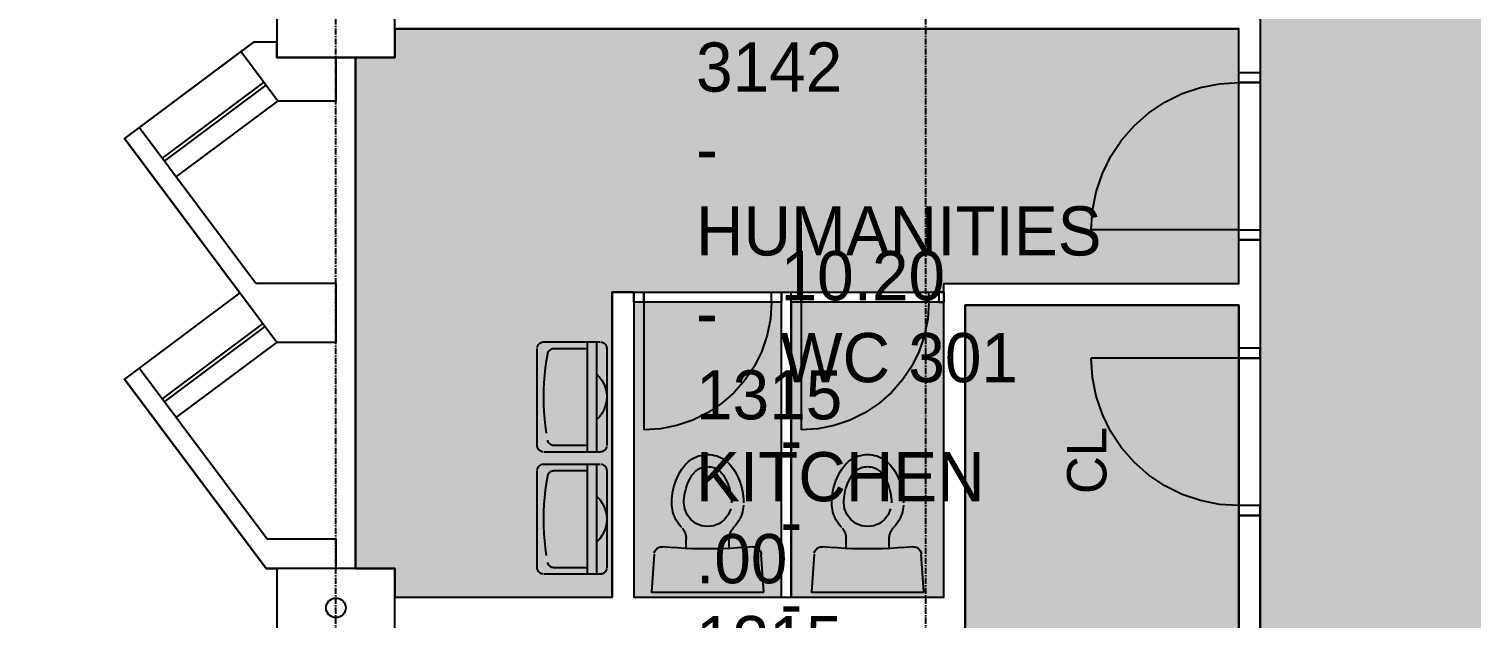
# Model space of a CAD drawing. Header units: millimetres. Extents: x -67062 to 59842, y -55557 to 30708.
# Drawn here: x 14726 to 22060, y 8606 to 11603 of the extents above; entities that cross this region are included whole.
import ezdxf

# ---------------------------------------------------------------- set-up
doc = ezdxf.new("R2010")
doc.units = ezdxf.units.MM
doc.header["$MEASUREMENT"] = 0
doc.linetypes.add('PCENTRE', pattern=[50.8, 31.75, -6.35, 6.35, -6.35])
doc.linetypes.add('PCENTRE2', pattern=[28.575, 19.05, -3.175, 3.175, -3.175])
for name, color, linetype in [('Boundaries_and_building_grids', 140, 'PCENTRE2'), ('BRICK_WALLS_P4', 1, 'CONTINUOUS'), ('COLUMNS_P5', 5, 'CONTINUOUS'), ('DR', 8, 'CONTINUOUS'), ('GROS$', 1, 'CONTINUOUS'), ('HL-TMP', 7, 'CONTINUOUS'), ('RM$', 5, 'CONTINUOUS'), ('RM$TXT', 5, 'CONTINUOUS'), ('SANITARY_P1', 1, 'CONTINUOUS'), ('TEXT', 7, 'CONTINUOUS'), ('WA', 6, 'CONTINUOUS'), ('WA_EXT', 7, 'CONTINUOUS'), ('WN', 4, 'CONTINUOUS')]:
    doc.layers.add(name, color=color, linetype=linetype)

msp = doc.modelspace()

# ---------------------------------------------------------------- hatches: boundary and pattern name
at = {"layer": 'HL-TMP', "linetype": 'Continuous', "true_color": 0x666666}
h = msp.add_hatch(color=251, dxfattribs=at)
h.paths.add_polyline_path([(-16822.3, -34091.9), (-19602.3, -34091.9), (-19602.3, -34881.9), (-19602.3, -40091.9), (-17412.3, -40091.9), (-16822.3, -40091.9), (-16822.3, -38881.9)], flags=0)
h.paths.add_polyline_path([(14587.7, 6340.9), (14422, 6740.9), (13620.6, 7542.4), (13220.6, 7708.1), (8854.9, 7708.1), (8454.9, 7542.4), (7653.4, 6740.9), (7487.7, 6340.9), (7487.7, 4358.1), (14587.7, 4358.1)], flags=0)
h.paths.add_polyline_path([(-43912.3, 6340.9), (-44078, 6740.9), (-44879.4, 7542.4), (-45279.4, 7708.1), (-49645.1, 7708.1), (-50045.1, 7542.4), (-50846.6, 6740.9), (-51012.3, 6340.9), (-51012.3, 4358.1), (-43912.3, 4358.1)], flags=0)
h.paths.add_polyline_path([(-43912.3, -27541.9), (-51012.3, -27541.9), (-51012.3, -29524.8), (-50846.6, -29924.8), (-50045.1, -30726.3), (-49645.1, -30891.9), (-45279.4, -30891.9), (-44879.4, -30726.3), (-44078, -29924.8), (-43912.3, -29524.8)], flags=0)
h.paths.add_polyline_path([(14587.7, -27541.9), (7487.7, -27541.9), (7487.7, -29524.8), (7653.4, -29924.8), (8454.9, -30726.3), (8854.9, -30891.9), (13220.6, -30891.9), (13620.6, -30726.3), (14422, -29924.8), (14587.7, -29524.8)], flags=0)
h.paths.add_polyline_path([(-10822.3, -34091.9), (-13982.3, -34091.9), (-13982.3, -39981.9), (-12402.3, -39981.9), (-10822.3, -39981.9)], flags=0)
h.paths.add_polyline_path([(23487.7, 4343.1), (23487.7, 7343.1), (23487.7, 10343.1), (23487.7, 13343.1), (23487.7, 16343.1), (23487.7, 19343.1), (23487.7, 22343.1), (23487.7, 25343.1), (23487.7, 28103.1), (20987.7, 28103.1), (20987.7, 26143.1), (20987.7, 23143.1), (20987.7, 20143.1), (20987.7, 17143.1), (20987.7, 14143.1), (20987.7, 12736), (20987.7, 11330.6), (20987.7, 9928.1), (20987.7, 6810.6), (20987.7, 5308.1), (20987.7, 3958.1), (20182.7, 3958.1), (16312.7, 3958.1), (16312.7, 2933.1), (16312.7, 308.1), (20927.7, 308.1), (20927.7, -91.9), (21390.7, -91.9), (22990.7, -91.9), (23487.7, -91.9), (23487.7, 1343.1)], flags=0)
h.paths.add_polyline_path([(21037.7, -201.9), (21037.7, -24396.9), (16587.7, -24396.9), (16587.7, -24541.9), (14812.7, -24541.9), (14812.7, -27141.9), (16587.7, -27141.9), (16587.7, -27286.9), (20777.7, -27286.9), (20777.7, -37877.3), (23787.7, -37877.3), (23787.7, -3396.9), (23487.7, -3396.9), (23487.7, -201.9)], flags=0)
h.paths.add_polyline_path([(-1767.3, -24541.9), (-1767.3, -27141.9), (7262.7, -27141.9), (7262.7, -24541.9)], flags=0)
h.paths.add_polyline_path([(-1512.3, -27251.9), (57.7, -27251.9), (57.7, -32366.9), (-1512.3, -32366.9)], flags=0)
h.paths.add_polyline_path([(-10602.3, -33981.9), (-10602.3, -40201.9), (-9322.3, -40201.9), (-9322.3, -33981.9)], flags=0)
h.paths.add_polyline_path([(-34912.3, -32366.9), (-34912.3, -33981.9), (57.7, -33981.9), (57.7, -32366.9)], flags=0)
h.paths.add_polyline_path([(57.7, -38326.9), (57.7, -34091.9), (-1512.3, -34091.9), (-1512.3, -40201.9), (-1657.3, -40201.9), (-1657.3, -41751.9), (-1657.3, -42286.9), (-1049.8, -42286.9), (57.7, -42286.9), (57.7, -42126.9), (57.7, -39126.9)], flags=0)
h.paths.add_polyline_path([(-1767.3, -40201.9), (-2902.7, -40201.9), (-8302.3, -40201.9), (-9212.3, -40201.9), (-9212.3, -41751.9), (-9212.3, -41801.9), (-7197.3, -41801.9), (-4197.3, -41801.9), (-1767.3, -41801.9), (-1767.3, -41751.9)], flags=0)
h.paths.add_polyline_path([(-37712, -40201.9), (-37712, -41801.9), (-9322.3, -41801.9), (-9322.3, -40201.9), (-14202.3, -40201.9), (-14202.3, -39601.9), (-16602.3, -39601.9), (-16602.3, -40201.9), (-19822.3, -40201.9), (-19822.3, -39601.9), (-22222.3, -39601.9), (-22222.3, -40201.9)], flags=0)
h.paths.add_polyline_path([(-36512.3, -27251.9), (-36512.3, -40201.9), (-34912.3, -40201.9), (-34912.3, -27251.9)], flags=0)
h.paths.add_polyline_path([(-31602.3, -33981.9), (-30322.3, -33981.9), (-30322.3, -40201.9), (-31602.3, -40201.9)], flags=0)
h.paths.add_polyline_path([(-43687.3, -24541.9), (-43687.3, -27141.9), (-34712.3, -27141.9), (-34712.3, -24541.9)], flags=0)
h.paths.add_polyline_path([(-59962.3, 14603.1), (-59962.3, -37877.3), (-57462.3, -37877.3), (-57462.3, -27141.9), (-51237.3, -27141.9), (-51237.3, -24541.9), (-57462.3, -24541.9), (-57462.3, -141.9), (-57352.3, -141.9), (-57352.3, 308.1), (-52737.3, 308.1), (-52737.3, 3958.1), (-57462.3, 3958.1), (-57462.3, 14603.1)], flags=0)
h.paths.add_polyline_path([(-57412.3, 25343.1), (-57412.3, 28103.1), (-60012.3, 28103.1), (-60012.3, 25343.1), (-60012.3, 23143.1), (-60012.3, 20143.1), (-60012.3, 19213.1), (-59962.3, 19213.1), (-59962.3, 17143.1), (-59962.3, 14713.1), (-57462.3, 14713.1), (-57462.3, 16213.1), (-57412.3, 16213.1), (-57412.3, 16343.1), (-57412.3, 19343.1), (-57412.3, 22343.1)], flags=0)
h.paths.add_polyline_path([(-43687.3, 3958.1), (-43687.3, -141.9), (-42412.3, -141.9), (-42412.3, 1158.1), (-34712.3, 1158.1), (-34712.3, -141.9), (-31912.3, -141.9), (-31912.3, 8.1), (-31512.3, 8.1), (-31512.3, -91.9), (-31291.6, -91.9), (-31079.4, -429.1), (-29345.1, -429.1), (-29133, -91.9), (-28912.3, -91.9), (-28912.3, 58.1), (-28512.3, 58.1), (-28512.3, -91.9), (-28291.6, -91.9), (-28079.4, -429.1), (-26345.1, -429.1), (-26133, -91.9), (-25912.3, -91.9), (-25912.3, 58.1), (-25512.3, 58.1), (-25512.3, -91.9), (-25291.6, -91.9), (-25079.4, -429.1), (-23345.1, -429.1), (-23133, -91.9), (-22912.3, -91.9), (-22912.3, 58.1), (-22512.3, 58.1), (-22512.3, -91.9), (-22291.6, -91.9), (-22079.4, -429.1), (-20345.1, -429.1), (-20133, -91.9), (-19912.3, -91.9), (-19912.3, 58.1), (-19512.3, 58.1), (-19512.3, -91.9), (-19291.6, -91.9), (-19079.4, -429.1), (-17345.1, -429.1), (-17133, -91.9), (-16912.3, -91.9), (-16912.3, 58.1), (-16512.3, 58.1), (-16512.3, -91.9), (-16291.6, -91.9), (-16079.4, -429.1), (-14345.1, -429.1), (-14133, -91.9), (-13912.3, -91.9), (-13912.3, 58.1), (-13512.3, 58.1), (-13512.3, -91.9), (-13291.6, -91.9), (-13079.4, -429.1), (-11345.1, -429.1), (-11133, -91.9), (-10912.3, -91.9), (-10912.3, 58.1), (-10512.3, 58.1), (-10512.3, -91.9), (-10291.6, -91.9), (-10079.4, -429.1), (-8345.1, -429.1), (-8133, -91.9), (-7912.3, -91.9), (-7912.3, 58.1), (-7512.3, 58.1), (-7512.3, -91.9), (-7291.6, -91.9), (-7079.4, -429.1), (-5345.1, -429.1), (-5133, -91.9), (-4912.3, -91.9), (-4912.3, 8.1), (-1767.3, 8.1), (-1767.3, 1158.1), (5987.7, 1158.1), (5987.7, -141.9), (7262.7, -141.9), (7262.7, 3958.1)], flags=0)
h.paths.add_polyline_path([(-32062.3, -141.9), (-34712.3, -141.9), (-34712.3, -27141.9), (-31787.3, -27141.9), (-31787.3, -26921.2), (-31575.2, -26709.1), (-31575.2, -24974.8), (-31787.3, -24762.7), (-31787.3, -24541.9), (-32312.3, -24541.9), (-32312.3, -24141.9), (-31787.3, -24141.9), (-31787.3, -23921.2), (-31575.2, -23709.1), (-31575.2, -21974.8), (-31787.3, -21762.7), (-31787.3, -21541.9), (-32312.3, -21541.9), (-32312.3, -21141.9), (-31787.3, -21141.9), (-31787.3, -20921.2), (-31575.2, -20709.1), (-31575.2, -18974.8), (-31787.3, -18762.7), (-31787.3, -18541.9), (-32312.3, -18541.9), (-32312.3, -18141.9), (-31787.3, -18141.9), (-31787.3, -17921.2), (-31575.2, -17709.1), (-31575.2, -15974.8), (-31787.3, -15762.7), (-31787.3, -15541.9), (-32312.3, -15541.9), (-32312.3, -15141.9), (-31787.3, -15141.9), (-31787.3, -14921.2), (-31575.2, -14709.1), (-31575.2, -12974.8), (-31787.3, -12762.7), (-31787.3, -12541.9), (-32312.3, -12541.9), (-32312.3, -12141.9), (-31787.3, -12141.9), (-31787.3, -11921.2), (-31575.2, -11709.1), (-31575.2, -9974.8), (-31787.3, -9762.7), (-31787.3, -9541.9), (-32312.3, -9541.9), (-32312.3, -9141.9), (-31787.3, -9141.9), (-31787.3, -8921.2), (-31575.2, -8709.1), (-31575.2, -6974.8), (-31787.3, -6762.7), (-31787.3, -6541.9), (-32312.3, -6541.9), (-32312.3, -6141.9), (-31787.3, -6141.9), (-31787.3, -5921.2), (-31575.2, -5709.1), (-31575.2, -3974.8), (-31787.3, -3762.7), (-31787.3, -3541.9), (-32312.3, -3541.9), (-32312.3, -3141.9), (-31787.3, -3141.9), (-31787.3, -2921.2), (-31575.2, -2709.1), (-31575.2, -974.8), (-31787.3, -762.7), (-31787.3, -541.9), (-32062.3, -541.9)], flags=0)
h.paths.add_polyline_path([(-4637.3, -27141.9), (-1767.3, -27141.9), (-1767.3, 8.1), (-4512.3, 8.1), (-4512.3, -141.9), (-4362.3, -141.9), (-4362.3, -541.9), (-4637.3, -541.9), (-4637.3, -762.7), (-4849.4, -974.8), (-4849.4, -2709.1), (-4637.3, -2921.2), (-4637.3, -3141.9), (-4312.3, -3141.9), (-4312.3, -3541.9), (-4637.3, -3541.9), (-4637.3, -3762.7), (-4849.4, -3974.8), (-4849.4, -5709.1), (-4637.3, -5921.2), (-4637.3, -6141.9), (-4312.3, -6141.9), (-4312.3, -6541.9), (-4637.3, -6541.9), (-4637.3, -6762.7), (-4849.4, -6974.8), (-4849.4, -8709.1), (-4637.3, -8921.2), (-4637.3, -9141.9), (-4312.3, -9141.9), (-4312.3, -9541.9), (-4637.3, -9541.9), (-4637.3, -9762.7), (-4849.4, -9974.8), (-4849.4, -11709.1), (-4637.3, -11921.2), (-4637.3, -12141.9), (-4312.3, -12141.9), (-4312.3, -12541.9), (-4637.3, -12541.9), (-4637.3, -12762.7), (-4849.4, -12974.8), (-4849.4, -14709.1), (-4637.3, -14921.2), (-4637.3, -15141.9), (-4312.3, -15141.9), (-4312.3, -15541.9), (-4637.3, -15541.9), (-4637.3, -15762.7), (-4849.4, -15974.8), (-4849.4, -17709.1), (-4637.3, -17921.2), (-4637.3, -18141.9), (-4312.3, -18141.9), (-4312.3, -18541.9), (-4637.3, -18541.9), (-4637.3, -18762.7), (-4849.4, -18974.8), (-4849.4, -20709.1), (-4637.3, -20921.2), (-4637.3, -21141.9), (-4312.3, -21141.9), (-4312.3, -21541.9), (-4637.3, -21541.9), (-4637.3, -21762.7), (-4849.4, -21974.8), (-4849.4, -23709.1), (-4637.3, -23921.2), (-4637.3, -24141.9), (-4312.3, -24141.9), (-4312.3, -24541.9), (-4637.3, -24541.9), (-4637.3, -24762.7), (-4849.4, -24974.8), (-4849.4, -26709.1), (-4637.3, -26921.2)], flags=0)
h.paths.add_polyline_path([(32.7, 3958.1), (1032.7, 3958.1), (1032.7, 5658.1), (1232.7, 5658.1), (1232.7, 12958.1), (32.7, 12958.1)], flags=0)
at = {"layer": 'HL-TMP', "linetype": 'Continuous', "true_color": 0xff3366}
h = msp.add_hatch(color=230, dxfattribs=at)
h.paths.add_polyline_path([(-52812.3, 10103.1), (-57352.3, 10103.1), (-57352.3, 9033.1), (-57352.3, 8713.1), (-53012.3, 8713.1), (-53012.3, 8858.1), (-52812.3, 8858.1)], flags=0)
h.paths.add_polyline_path([(-57352.3, 8603.1), (-56012.3, 8603.1), (-56012.3, 7213.1), (-57352.3, 7213.1)], flags=0)
h.paths.add_polyline_path([(20877.7, 12736), (20877.7, 13103.1), (16387.7, 13103.1), (16387.7, 11858.1), (16587.7, 11858.1), (16587.7, 11713.1), (20877.7, 11713.1)], flags=0)
h.paths.add_polyline_path([(19487.7, 10198.1), (20877.7, 10198.1), (20877.7, 7213.1), (19487.7, 7213.1)], flags=0)
at = {"layer": 'HL-TMP', "linetype": 'Continuous', "true_color": 0x33ffff}
h = msp.add_hatch(color=4, dxfattribs=at)
h.paths.add_polyline_path([(-28512.3, -34201.9), (-28512.3, -37091.9), (-26962.3, -37091.9), (-26962.3, -37251.9), (-27012.3, -37251.9), (-27012.3, -37201.9), (-28512.3, -37201.9), (-28512.3, -38095.3), (-27012.3, -38095.3), (-27012.3, -37251.9), (-26962.3, -37251.9), (-26962.3, -38216.9), (-27012.3, -38216.9), (-27012.3, -38145.3), (-28512.3, -38145.3), (-28512.3, -39038.6), (-27012.3, -39038.6), (-27012.3, -38216.9), (-26962.3, -38216.9), (-26962.3, -39210.3), (-27012.3, -39210.3), (-27012.3, -39088.6), (-28512.3, -39088.6), (-28512.3, -39981.9), (-27012.3, -39981.9), (-27012.3, -39210.3), (-26962.3, -39210.3), (-26962.3, -39981.9), (-25822.3, -39981.9), (-25822.3, -35912.3), (-26925, -35912.3), (-26925, -35116.1), (-26815, -35116.1), (-26815, -35802.3), (-25822.3, -35802.3), (-25822.3, -34201.9)], flags=0)
h.paths.add_polyline_path([(20877.7, 11603.1), (16587.7, 11603.1), (16587.7, 11458.1), (16387.7, 11458.1), (16387.7, 8858.1), (16587.7, 8858.1), (16587.7, 8713.1), (17692.7, 8713.1), (17692.7, 10263.1), (17852.7, 10263.1), (17852.7, 10213.1), (17802.7, 10213.1), (17802.7, 8713.1), (18552.7, 8713.1), (18552.7, 10213.1), (17852.7, 10213.1), (17852.7, 10263.1), (18652.7, 10263.1), (18652.7, 10213.1), (18602.7, 10213.1), (18602.7, 8713.1), (19377.7, 8713.1), (19377.7, 10213.1), (18652.7, 10213.1), (18652.7, 10263.1), (19377.7, 10263.1), (19377.7, 10308.1), (20877.7, 10308.1)], flags=0)
h.paths.add_polyline_path([(-52522.3, 4578), (-52522.3, 4358.1), (-53012.3, 4358.1), (-53012.3, 4096.6), (-53012.3, 4068.1), (-55902.3, 4068.1), (-55902.3, 5378.1), (-54352.3, 5378.1), (-54352.3, 5478.1), (-54402.3, 5478.1), (-54402.3, 5428.1), (-55902.3, 5428.1), (-55902.3, 6178.1), (-54402.3, 6178.1), (-54402.3, 5478.1), (-54352.3, 5478.1), (-54352.3, 6278.1), (-54402.3, 6278.1), (-54402.3, 6228.1), (-55902.3, 6228.1), (-55902.3, 6978.1), (-54402.3, 6978.1), (-54402.3, 6278.1), (-54352.3, 6278.1), (-54352.3, 7078.1), (-54402.3, 7078.1), (-54402.3, 7028.1), (-55902.3, 7028.1), (-55902.3, 7778.1), (-54402.3, 7778.1), (-54402.3, 7078.1), (-54352.3, 7078.1), (-54352.3, 7878.1), (-54402.3, 7878.1), (-54402.3, 7828.1), (-55902.3, 7828.1), (-55902.3, 8603.1), (-54402.3, 8603.1), (-54402.3, 7878.1), (-54352.3, 7878.1), (-54352.3, 8603.1), (-53012.3, 8603.1), (-53012.3, 8458.1), (-52712.3, 8458.1), (-52712.3, 5858.1), (-53012.3, 5858.1), (-53012.3, 5458.1), (-52522.3, 5458.1)], flags=0)

# ---------------------------------------------------------------- linework, layer by layer
at = {"layer": 'Boundaries_and_building_grids', "color": 140, "linetype": 'PCENTRE', "lineweight": -3}
for p, q in [((16287.7, -43391.9), (16287.7, 30708.1)), ((19287.7, -43391.9), (19287.7, 30708.1))]:
    msp.add_line(p, q, dxfattribs=at)
at = {"layer": 'BRICK_WALLS_P4', "linetype": 'Continuous'}
for p, q in [((20877.7, 10308.1), (20877.7, 10530.6)), ((20877.7, 10530.6), (20987.7, 10530.6)), ((20987.7, 10530.6), (20987.7, 9978.1)), ((19377.7, 8713.1), (19377.7, 10308.1)), ((19377.7, 10308.1), (20877.7, 10308.1)), ((17802.7, 10263.1), (17692.7, 10263.1)), ((17692.7, 10263.1), (17692.7, 8713.1)), ((17802.7, 10263.1), (17802.7, 8713.1)), ((19487.7, 7213.1), (19487.7, 10198.1)), ((20877.7, 10198.1), (19487.7, 10198.1)), ((20877.7, 9978.1), (20877.7, 10198.1)), ((20987.7, 9978.1), (20877.7, 9978.1)), ((20877.7, 7213.1), (20877.7, 9128.1)), ((20987.7, 9128.1), (20877.7, 9128.1)), ((20987.7, 6860.6), (20987.7, 9128.1)), ((16587.7, 8603.1), (16587.7, 8713.1)), ((16587.7, 8713.1), (17692.7, 8713.1)), ((17802.7, 8713.1), (19377.7, 8713.1))]:
    msp.add_line(p, q, dxfattribs=at)
at = {"layer": 'COLUMNS_P5', "linetype": 'Continuous'}
msp.add_line((19487.7, 10198.1), (20877.7, 10198.1), dxfattribs=at)
for points in [[(16587.7, 11458.1), (16587.7, 11858.1), (15987.7, 11858.1), (15987.7, 11458.1), (16587.7, 11458.1)], [(16587.7, 8458.1), (16587.7, 8858.1), (15987.7, 8858.1), (15987.7, 8458.1), (16587.7, 8458.1)]]:
    msp.add_lwpolyline(points, dxfattribs=at)
at = {"layer": 'COLUMNS_P5', "linetype": 'Continuous', "lineweight": -3}
msp.add_circle((16287.7, 8658.1), 50, dxfattribs=at)
at = {"layer": 'DR'}
for p, q in [((20590.7, 11273.5), (20683.6, 11305)), ((20683.6, 11305), (20779.8, 11324.1)), ((20779.8, 11324.1), (20877.7, 11330.6)), ((20421.1, 11175.6), (20502.7, 11230.1)), ((20502.7, 11230.1), (20590.7, 11273.5)), ((20347.4, 11110.9), (20421.1, 11175.6)), ((20282.7, 11037.1), (20347.4, 11110.9)), ((20228.2, 10955.6), (20282.7, 11037.1)), ((20184.8, 10867.6), (20228.2, 10955.6)), ((20153.3, 10774.7), (20184.8, 10867.6)), ((20134.1, 10678.5), (20153.3, 10774.7)), ((20127.7, 10580.6), (20134.1, 10678.5)), ((18502.7, 10213.1), (18497.1, 10128.2)), ((19302.7, 10213.1), (19297.1, 10128.2)), ((18497.1, 10128.2), (18480.6, 10044.8)), ((19297.1, 10128.2), (19280.6, 10044.8)), ((18480.6, 10044.8), (18453.2, 9964.3)), ((19280.6, 10044.8), (19253.2, 9964.3)), ((18453.2, 9964.3), (18415.6, 9888.1)), ((19253.2, 9964.3), (19215.6, 9888.1)), ((20134.1, 9830.2), (20127.7, 9928.1)), ((18415.6, 9888.1), (18368.4, 9817.4)), ((19215.6, 9888.1), (19168.4, 9817.4)), ((20153.3, 9733.9), (20134.1, 9830.2)), ((18368.4, 9817.4), (18312.3, 9753.4)), ((19168.4, 9817.4), (19112.3, 9753.4)), ((18248.4, 9697.4), (18177.7, 9650.1)), ((18312.3, 9753.4), (18248.4, 9697.4)), ((19048.4, 9697.4), (18977.7, 9650.1)), ((19112.3, 9753.4), (19048.4, 9697.4)), ((20184.8, 9641), (20153.3, 9733.9)), ((18101.5, 9612.5), (18020.9, 9585.2)), ((18177.7, 9650.1), (18101.5, 9612.5)), ((18901.5, 9612.5), (18820.9, 9585.2)), ((18977.7, 9650.1), (18901.5, 9612.5)), ((20228.2, 9553.1), (20184.8, 9641)), ((17937.6, 9568.6), (17852.7, 9563.1)), ((18020.9, 9585.2), (17937.6, 9568.6)), ((18737.6, 9568.6), (18652.7, 9563.1)), ((18820.9, 9585.2), (18737.6, 9568.6)), ((20282.7, 9471.5), (20228.2, 9553.1)), ((20347.4, 9397.7), (20282.7, 9471.5)), ((20421.1, 9333), (20347.4, 9397.7)), ((20502.7, 9278.5), (20421.1, 9333)), ((20590.7, 9235.1), (20502.7, 9278.5)), ((20683.6, 9203.6), (20590.7, 9235.1)), ((20779.8, 9184.5), (20683.6, 9203.6)), ((20877.7, 9178.1), (20779.8, 9184.5))]:
    msp.add_line(p, q, dxfattribs=at)
at = {"layer": 'DR', "linetype": 'Continuous'}
for p, q in [((20877.7, 10580.6), (20127.7, 10580.6)), ((17852.7, 10213.1), (17852.7, 9563.1)), ((18652.7, 10213.1), (18652.7, 9563.1)), ((20877.7, 9928.1), (20127.7, 9928.1))]:
    msp.add_line(p, q, dxfattribs=at)
for points in [[(20987.7, 11330.6), (20877.7, 11330.6), (20877.7, 11380.6), (20987.7, 11380.6), (20987.7, 11330.6)], [(20987.7, 10530.6), (20877.7, 10530.6), (20877.7, 10580.6), (20987.7, 10580.6), (20987.7, 10530.6)], [(17802.7, 10263.1), (17852.7, 10263.1), (17852.7, 10213.1), (17802.7, 10213.1), (17802.7, 10263.1)], [(18502.7, 10263.1), (18552.7, 10263.1), (18552.7, 10213.1), (18502.7, 10213.1), (18502.7, 10263.1)], [(18602.7, 10263.1), (18652.7, 10263.1), (18652.7, 10213.1), (18602.7, 10213.1), (18602.7, 10263.1)], [(19302.7, 10263.1), (19352.7, 10263.1), (19352.7, 10213.1), (19302.7, 10213.1), (19302.7, 10263.1)], [(19352.7, 10263.1), (19352.7, 10213.1), (19377.7, 10213.1), (19377.7, 10263.1), (19352.7, 10263.1)], [(20987.7, 9978.1), (20877.7, 9978.1), (20877.7, 9928.1), (20987.7, 9928.1), (20987.7, 9978.1)], [(20987.7, 9178.1), (20877.7, 9178.1), (20877.7, 9128.1), (20987.7, 9128.1), (20987.7, 9178.1)]]:
    msp.add_lwpolyline(points, dxfattribs=at)
at = {"layer": 'GROS$', "linetype": 'Continuous', "flags": 128}
for points in [[(20987.7, 12736), (20987.7, 11330.6), (20877.7, 11330.6), (20877.7, 11603.1), (16587.7, 11603.1), (16587.7, 11458.1), (16387.7, 11458.1), (16387.7, 8858.1), (16587.7, 8858.1), (16587.7, 8713.1), (17692.7, 8713.1), (17692.7, 10263.1), (17852.7, 10263.1), (17852.7, 10213.1), (17802.7, 10213.1), (17802.7, 8713.1), (18552.7, 8713.1), (18552.7, 10213.1), (17852.7, 10213.1), (17852.7, 10263.1), (18652.7, 10263.1), (18652.7, 10213.1), (18602.7, 10213.1), (18602.7, 8713.1), (19377.7, 8713.1), (19377.7, 10213.1), (18652.7, 10213.1), (18652.7, 10263.1), (19377.7, 10263.1), (19377.7, 10308.1), (20877.7, 10308.1), (20877.7, 11330.6), (20987.7, 11330.6), (20987.7, 9928.1), (20877.7, 9928.1), (20877.7, 10198.1), (19487.7, 10198.1), (19487.7, 7213.1)], [(15987.7, 11858.1), (15987.7, 11535.6), (15868, 11535.6), (15212.3, 11045.5), (15799.3, 10260.1), (15212.3, 9821.3), (15932.3, 8858.1), (15987.7, 8858.1), (15987.7, 8486.9), (15913.2, 8486.9), (15913.2, 5815), (14887.7, 5815), (14887.7, 6340.9), (14987.7, 6340.9), (14987.7, 6740.9), (13620.6, 8108.1)], [(20877.7, 7213.1), (20877.7, 9928.1), (20987.7, 9928.1), (20987.7, 6810.6)]]:
    msp.add_lwpolyline(points, dxfattribs=at)
at = {"layer": 'RM$', "linetype": 'Continuous', "flags": 128}
msp.add_lwpolyline([(20987.7, 20143.1), (20987.7, 17143.1), (20987.7, 14143.1), (20987.7, 12736), (20987.7, 11330.6), (20987.7, 9928.1), (20987.7, 6810.6), (20987.7, 5308.1), (20987.7, 3958.1), (20182.7, 3958.1), (16312.7, 3958.1), (16312.7, 2933.1), (16312.7, 308.1), (20927.7, 308.1), (20927.7, -91.9)], dxfattribs=at)
msp.add_lwpolyline([(20877.7, 11603.1), (16587.7, 11603.1), (16587.7, 11458.1), (16387.7, 11458.1), (16387.7, 8858.1), (16587.7, 8858.1), (16587.7, 8713.1), (17692.7, 8713.1), (17692.7, 10263.1), (17852.7, 10263.1), (17852.7, 10213.1), (17802.7, 10213.1), (17802.7, 8713.1), (18552.7, 8713.1), (18552.7, 10213.1), (17852.7, 10213.1), (17852.7, 10263.1), (18652.7, 10263.1), (18652.7, 10213.1), (18602.7, 10213.1), (18602.7, 8713.1), (19377.7, 8713.1), (19377.7, 10213.1), (18652.7, 10213.1), (18652.7, 10263.1), (19377.7, 10263.1), (19377.7, 10308.1), (20877.7, 10308.1)], close=True, dxfattribs=at)
at = {"layer": 'RM$', "linetype": 'Continuous'}
msp.add_lwpolyline([(19487.7, 10198.1), (20877.7, 10198.1), (20877.7, 7213.1), (19487.7, 7213.1)], close=True, dxfattribs=at)
at = {"layer": 'SANITARY_P1', "linetype": 'Continuous'}
for p, q in [((17311, 9483.6), (17311, 9977.7)), ((17344, 10010.7), (17631.4, 10010.7)), ((17397.2, 9977.7), (17565.5, 9977.7)), ((17565.5, 10010.7), (17565.5, 9450.7)), ((17615, 9450.7), (17615, 10010.7)), ((17664.4, 9977.7), (17664.4, 9483.6)), ((17565.5, 9483.6), (17397.2, 9483.6)), ((17631.4, 9450.7), (17344, 9450.7)), ((17344, 9389.1), (17631.4, 9389.1)), ((17565.5, 9389.1), (17565.5, 8829.1)), ((17615, 8829.1), (17615, 9389.1)), ((17311, 8862), (17311, 9356.1)), ((17397.2, 9356.1), (17565.5, 9356.1)), ((17664.4, 9356.1), (17664.4, 8862)), ((18067.9, 8960.2), (18067.9, 9011.1)), ((18287.9, 8960.2), (18287.9, 9011.1)), ((18881.2, 8960.2), (18881.2, 9011.1)), ((19101.2, 8960.2), (19101.2, 9011.1)), ((18462.9, 8737.7), (18450.5, 8931.2)), ((19276.2, 8737.7), (19263.8, 8931.2)), ((17631.4, 8829.1), (17344, 8829.1)), ((17565.5, 8862), (17397.2, 8862))]:
    msp.add_line(p, q, dxfattribs=at)
at = {"layer": 'SANITARY_P1'}
for p, q in [((17311.3, 9982), (17312.2, 9986.2)), ((17312.2, 9986.2), (17313.5, 9990.3)), ((17313.5, 9990.3), (17315.5, 9994.2)), ((17315.5, 9994.2), (17317.8, 9997.8)), ((17317.8, 9997.8), (17320.7, 10001)), ((17320.7, 10001), (17323.9, 10003.9)), ((17323.9, 10003.9), (17327.5, 10006.3)), ((17327.5, 10006.3), (17331.4, 10008.2)), ((17331.4, 10008.2), (17335.5, 10009.5)), ((17335.5, 10009.5), (17339.7, 10010.4)), ((17339.7, 10010.4), (17344, 10010.7)), ((17379.3, 9972.4), (17382.6, 9974.3)), ((17382.6, 9974.3), (17386.1, 9975.8)), ((17386.1, 9975.8), (17389.7, 9976.9)), ((17389.7, 9976.9), (17393.5, 9977.5)), ((17393.5, 9977.5), (17397.2, 9977.7)), ((17635.7, 10010.4), (17640, 10009.5)), ((17640, 10009.5), (17644, 10008.2)), ((17644, 10008.2), (17647.9, 10006.3)), ((17647.9, 10006.3), (17651.5, 10003.9)), ((17651.5, 10003.9), (17654.7, 10001)), ((17654.7, 10001), (17657.6, 9997.8)), ((17657.6, 9997.8), (17660, 9994.2)), ((17660, 9994.2), (17661.9, 9990.3)), ((17661.9, 9990.3), (17663.3, 9986.2)), ((17663.3, 9986.2), (17664.1, 9982)), ((17664.1, 9982), (17664.4, 9977.7)), ((17353.3, 9878), (17358.5, 9914.6)), ((17358.5, 9914.6), (17364.9, 9951)), ((17364.9, 9951), (17365.8, 9954.7)), ((17365.8, 9954.7), (17367.2, 9958.2)), ((17367.2, 9958.2), (17368.9, 9961.6)), ((17368.9, 9961.6), (17371, 9964.7)), ((17371, 9964.7), (17373.5, 9967.6)), ((17373.5, 9967.6), (17376.3, 9970.2)), ((17376.3, 9970.2), (17379.3, 9972.4)), ((17346.3, 9804.5), (17349.2, 9841.3)), ((17349.2, 9841.3), (17353.3, 9878)), ((17615, 9846), (17629.5, 9830.1)), ((17629.5, 9830.1), (17641.7, 9812.5)), ((17344, 9730.7), (17344.6, 9767.6)), ((17344.6, 9767.6), (17346.3, 9804.5)), ((17641.7, 9812.5), (17651.5, 9793.4)), ((17651.5, 9793.4), (17658.6, 9773.1)), ((17658.6, 9773.1), (17662.9, 9752.1)), ((17344.6, 9693.7), (17344, 9730.7)), ((17346.3, 9656.8), (17344.6, 9693.7)), ((17658.6, 9688.2), (17651.5, 9667.9)), ((17662.9, 9709.2), (17658.6, 9688.2)), ((17662.9, 9752.1), (17664.4, 9730.7)), ((17664.4, 9730.7), (17662.9, 9709.2)), ((17349.2, 9620), (17346.3, 9656.8)), ((17353.3, 9583.3), (17349.2, 9620)), ((17629.5, 9631.2), (17615, 9615.4)), ((17641.7, 9648.8), (17629.5, 9631.2)), ((17651.5, 9667.9), (17641.7, 9648.8)), ((17358.5, 9546.7), (17353.3, 9583.3)), ((17311.3, 9479.3), (17311, 9483.6)), ((17312.2, 9475.1), (17311.3, 9479.3)), ((17313.5, 9471), (17312.2, 9475.1)), ((17315.5, 9467.1), (17313.5, 9471)), ((17317.8, 9463.6), (17315.5, 9467.1)), ((17320.7, 9460.3), (17317.8, 9463.6)), ((17323.9, 9457.5), (17320.7, 9460.3)), ((17365.8, 9506.7), (17364.9, 9510.4)), ((17367.2, 9503.1), (17365.8, 9506.7)), ((17368.9, 9499.8), (17367.2, 9503.1)), ((17371, 9496.6), (17368.9, 9499.8)), ((17373.5, 9493.7), (17371, 9496.6)), ((17376.3, 9491.2), (17373.5, 9493.7)), ((17379.3, 9488.9), (17376.3, 9491.2)), ((17382.6, 9487), (17379.3, 9488.9)), ((17386.1, 9485.6), (17382.6, 9487)), ((17389.7, 9484.5), (17386.1, 9485.6)), ((17393.5, 9483.8), (17389.7, 9484.5)), ((17397.2, 9483.6), (17393.5, 9483.8)), ((17654.7, 9460.3), (17651.5, 9457.5)), ((17657.6, 9463.6), (17654.7, 9460.3)), ((17660, 9467.1), (17657.6, 9463.6)), ((17661.9, 9471), (17660, 9467.1)), ((17663.3, 9475.1), (17661.9, 9471)), ((17664.1, 9479.3), (17663.3, 9475.1)), ((17327.5, 9455.1), (17323.9, 9457.5)), ((17331.4, 9453.2), (17327.5, 9455.1)), ((17335.5, 9451.8), (17331.4, 9453.2)), ((17331.4, 9386.6), (17335.5, 9388)), ((17339.7, 9450.9), (17335.5, 9451.8)), ((17335.5, 9388), (17339.7, 9388.8)), ((17339.7, 9388.8), (17344, 9389.1)), ((17635.7, 9450.9), (17631.4, 9450.7)), ((17640, 9451.8), (17635.7, 9450.9)), ((17635.7, 9388.8), (17640, 9388)), ((17644, 9453.2), (17640, 9451.8)), ((17640, 9388), (17644, 9386.6)), ((17647.9, 9455.1), (17644, 9453.2)), ((17651.5, 9457.5), (17647.9, 9455.1)), ((18063.8, 9385.8), (18071.8, 9394.3)), ((18071.8, 9394.3), (18080.5, 9402.2)), ((18080.5, 9402.2), (18089.8, 9409.4)), ((18089.8, 9409.4), (18099.6, 9415.9)), ((18099.6, 9415.9), (18109.9, 9421.6)), ((18109.9, 9421.6), (18120.6, 9426.4)), ((18120.6, 9426.4), (18131.6, 9430.5)), ((18131.6, 9430.5), (18142.9, 9433.6)), ((18142.9, 9433.6), (18154.4, 9435.9)), ((18154.4, 9435.9), (18166.1, 9437.2)), ((18166.1, 9437.2), (18177.9, 9437.7)), ((18177.9, 9437.7), (18189.6, 9437.2)), ((18189.6, 9437.2), (18201.3, 9435.9)), ((18201.3, 9435.9), (18212.8, 9433.6)), ((18212.8, 9433.6), (18224.1, 9430.5)), ((18224.1, 9430.5), (18235.1, 9426.4)), ((18235.1, 9426.4), (18245.8, 9421.6)), ((18245.8, 9421.6), (18256.1, 9415.9)), ((18256.1, 9415.9), (18265.9, 9409.4)), ((18265.9, 9409.4), (18275.2, 9402.2)), ((18275.2, 9402.2), (18283.9, 9394.3)), ((18283.9, 9394.3), (18291.9, 9385.8)), ((18877.1, 9385.8), (18885.2, 9394.3)), ((18885.2, 9394.3), (18893.9, 9402.2)), ((18893.9, 9402.2), (18903.1, 9409.4)), ((18903.1, 9409.4), (18912.9, 9415.9)), ((18912.9, 9415.9), (18923.2, 9421.6)), ((18923.2, 9421.6), (18933.9, 9426.4)), ((18933.9, 9426.4), (18945, 9430.5)), ((18945, 9430.5), (18956.3, 9433.6)), ((18956.3, 9433.6), (18967.8, 9435.9)), ((18967.8, 9435.9), (18979.5, 9437.2)), ((18979.5, 9437.2), (18991.2, 9437.7)), ((18991.2, 9437.7), (19002.9, 9437.2)), ((19002.9, 9437.2), (19014.6, 9435.9)), ((19014.6, 9435.9), (19026.1, 9433.6)), ((19026.1, 9433.6), (19037.4, 9430.5)), ((19037.4, 9430.5), (19048.5, 9426.4)), ((19048.5, 9426.4), (19059.2, 9421.6)), ((19059.2, 9421.6), (19069.4, 9415.9)), ((19069.4, 9415.9), (19079.3, 9409.4)), ((19079.3, 9409.4), (19088.5, 9402.2)), ((19088.5, 9402.2), (19097.2, 9394.3)), ((19097.2, 9394.3), (19105.3, 9385.8)), ((17311.3, 9360.4), (17312.2, 9364.7)), ((17312.2, 9364.7), (17313.5, 9368.7)), ((17313.5, 9368.7), (17315.5, 9372.6)), ((17315.5, 9372.6), (17317.8, 9376.2)), ((17317.8, 9376.2), (17320.7, 9379.4)), ((17320.7, 9379.4), (17323.9, 9382.3)), ((17323.9, 9382.3), (17327.5, 9384.7)), ((17327.5, 9384.7), (17331.4, 9386.6)), ((17358.5, 9293), (17364.9, 9329.4)), ((17364.9, 9329.4), (17365.8, 9333.1)), ((17365.8, 9333.1), (17367.2, 9336.6)), ((17367.2, 9336.6), (17368.9, 9340)), ((17368.9, 9340), (17371, 9343.1)), ((17371, 9343.1), (17373.5, 9346)), ((17373.5, 9346), (17376.3, 9348.6)), ((17376.3, 9348.6), (17379.3, 9350.8)), ((17379.3, 9350.8), (17382.6, 9352.7)), ((17382.6, 9352.7), (17386.1, 9354.2)), ((17386.1, 9354.2), (17389.7, 9355.3)), ((17389.7, 9355.3), (17393.5, 9355.9)), ((17393.5, 9355.9), (17397.2, 9356.1)), ((17644, 9386.6), (17647.9, 9384.7)), ((17647.9, 9384.7), (17651.5, 9382.3)), ((17651.5, 9382.3), (17654.7, 9379.4)), ((17654.7, 9379.4), (17657.6, 9376.2)), ((17657.6, 9376.2), (17660, 9372.6)), ((17660, 9372.6), (17661.9, 9368.7)), ((17661.9, 9368.7), (17663.3, 9364.7)), ((17663.3, 9364.7), (17664.1, 9360.4)), ((17664.1, 9360.4), (17664.4, 9356.1)), ((18016.6, 9304.8), (18023, 9320)), ((18023, 9320), (18030.2, 9334.8)), ((18030.2, 9334.8), (18038.2, 9349.2)), ((18038.2, 9349.2), (18046.9, 9363.2)), ((18046.9, 9363.2), (18056.4, 9376.6)), ((18056.4, 9376.6), (18063.8, 9385.8)), ((18086.5, 9312.3), (18092.6, 9323.2)), ((18092.6, 9323.2), (18099.2, 9333.8)), ((18099.2, 9333.8), (18103.8, 9340.1)), ((18103.8, 9340.1), (18108.8, 9346)), ((18108.8, 9346), (18114.3, 9351.5)), ((18114.3, 9351.5), (18120.2, 9356.5)), ((18120.2, 9356.5), (18126.5, 9361)), ((18126.5, 9361), (18133.2, 9364.9)), ((18133.2, 9364.9), (18140.2, 9368.3)), ((18140.2, 9368.3), (18147.4, 9371.1)), ((18147.4, 9371.1), (18154.8, 9373.3)), ((18154.8, 9373.3), (18162.4, 9374.9)), ((18162.4, 9374.9), (18170.1, 9375.9)), ((18170.1, 9375.9), (18177.9, 9376.2)), ((18177.9, 9376.2), (18185.6, 9375.9)), ((18185.6, 9375.9), (18193.3, 9374.9)), ((18193.3, 9374.9), (18200.9, 9373.3)), ((18200.9, 9373.3), (18208.3, 9371.1)), ((18208.3, 9371.1), (18215.5, 9368.3)), ((18215.5, 9368.3), (18222.5, 9364.9)), ((18222.5, 9364.9), (18229.2, 9361)), ((18229.2, 9361), (18235.5, 9356.5)), ((18235.5, 9356.5), (18241.4, 9351.5)), ((18241.4, 9351.5), (18246.9, 9346)), ((18246.9, 9346), (18251.9, 9340.1)), ((18251.9, 9340.1), (18256.5, 9333.8)), ((18256.5, 9333.8), (18263.1, 9323.2)), ((18263.1, 9323.2), (18269.2, 9312.3)), ((18291.9, 9385.8), (18299.3, 9376.6)), ((18299.3, 9376.6), (18308.8, 9363.2)), ((18308.8, 9363.2), (18317.5, 9349.2)), ((18317.5, 9349.2), (18325.5, 9334.8)), ((18325.5, 9334.8), (18332.7, 9320)), ((18332.7, 9320), (18339.1, 9304.8)), ((18829.9, 9304.8), (18836.3, 9320)), ((18836.3, 9320), (18843.6, 9334.8)), ((18843.6, 9334.8), (18851.5, 9349.2)), ((18851.5, 9349.2), (18860.3, 9363.2)), ((18860.3, 9363.2), (18869.7, 9376.6)), ((18869.7, 9376.6), (18877.1, 9385.8)), ((18899.9, 9312.3), (18906, 9323.2)), ((18906, 9323.2), (18912.6, 9333.8)), ((18912.6, 9333.8), (18917.1, 9340.1)), ((18917.1, 9340.1), (18922.1, 9346)), ((18922.1, 9346), (18927.6, 9351.5)), ((18927.6, 9351.5), (18933.6, 9356.5)), ((18933.6, 9356.5), (18939.9, 9361)), ((18939.9, 9361), (18946.5, 9364.9)), ((18946.5, 9364.9), (18953.5, 9368.3)), ((18953.5, 9368.3), (18960.7, 9371.1)), ((18960.7, 9371.1), (18968.2, 9373.3)), ((18968.2, 9373.3), (18975.8, 9374.9)), ((18975.8, 9374.9), (18983.4, 9375.9)), ((18983.4, 9375.9), (18991.2, 9376.2)), ((18991.2, 9376.2), (18998.9, 9375.9)), ((18998.9, 9375.9), (19006.6, 9374.9)), ((19006.6, 9374.9), (19014.2, 9373.3)), ((19014.2, 9373.3), (19021.7, 9371.1)), ((19021.7, 9371.1), (19028.9, 9368.3)), ((19028.9, 9368.3), (19035.9, 9364.9)), ((19035.9, 9364.9), (19042.5, 9361)), ((19042.5, 9361), (19048.8, 9356.5)), ((19048.8, 9356.5), (19054.8, 9351.5)), ((19054.8, 9351.5), (19060.3, 9346)), ((19060.3, 9346), (19065.3, 9340.1)), ((19065.3, 9340.1), (19069.8, 9333.8)), ((19069.8, 9333.8), (19076.4, 9323.2)), ((19076.4, 9323.2), (19082.5, 9312.3)), ((19105.3, 9385.8), (19112.6, 9376.6)), ((19112.6, 9376.6), (19122.1, 9363.2)), ((19122.1, 9363.2), (19130.9, 9349.2)), ((19130.9, 9349.2), (19138.8, 9334.8)), ((19138.8, 9334.8), (19146, 9320)), ((19146, 9320), (19152.4, 9304.8)), ((17349.2, 9219.7), (17353.3, 9256.4)), ((17353.3, 9256.4), (17358.5, 9293)), ((17997.1, 9225.1), (17999.3, 9241.4)), ((17999.3, 9241.4), (18002.3, 9257.6)), ((18002.3, 9257.6), (18006.3, 9273.6)), ((18006.3, 9273.6), (18011, 9289.3)), ((18011, 9289.3), (18016.6, 9304.8)), ((18059.6, 9229.5), (18061.7, 9241.8)), ((18061.7, 9241.8), (18064.4, 9254)), ((18064.4, 9254), (18067.7, 9266.1)), ((18067.7, 9266.1), (18071.5, 9278)), ((18071.5, 9278), (18076, 9289.6)), ((18076, 9289.6), (18081, 9301.1)), ((18081, 9301.1), (18086.5, 9312.3)), ((18269.2, 9312.3), (18274.7, 9301.1)), ((18274.7, 9301.1), (18279.7, 9289.6)), ((18279.7, 9289.6), (18284.2, 9278)), ((18284.2, 9278), (18288, 9266.1)), ((18288, 9266.1), (18291.3, 9254)), ((18291.3, 9254), (18294, 9241.8)), ((18294, 9241.8), (18296.1, 9229.5)), ((18339.1, 9304.8), (18344.7, 9289.3)), ((18344.7, 9289.3), (18349.4, 9273.6)), ((18349.4, 9273.6), (18353.4, 9257.6)), ((18353.4, 9257.6), (18356.4, 9241.4)), ((18356.4, 9241.4), (18358.6, 9225.1)), ((18810.4, 9225.1), (18812.6, 9241.4)), ((18812.6, 9241.4), (18815.7, 9257.6)), ((18815.7, 9257.6), (18819.6, 9273.6)), ((18819.6, 9273.6), (18824.4, 9289.3)), ((18824.4, 9289.3), (18829.9, 9304.8)), ((18872.9, 9229.5), (18875, 9241.8)), ((18875, 9241.8), (18877.7, 9254)), ((18877.7, 9254), (18881, 9266.1)), ((18881, 9266.1), (18884.9, 9278)), ((18884.9, 9278), (18889.3, 9289.6)), ((18889.3, 9289.6), (18894.3, 9301.1)), ((18894.3, 9301.1), (18899.9, 9312.3)), ((19082.5, 9312.3), (19088.1, 9301.1)), ((19088.1, 9301.1), (19093.1, 9289.6)), ((19093.1, 9289.6), (19097.5, 9278)), ((19097.5, 9278), (19101.4, 9266.1)), ((19101.4, 9266.1), (19104.7, 9254)), ((19104.7, 9254), (19107.4, 9241.8)), ((19107.4, 9241.8), (19109.5, 9229.5)), ((19152.4, 9304.8), (19158, 9289.3)), ((19158, 9289.3), (19162.8, 9273.6)), ((19162.8, 9273.6), (19166.7, 9257.6)), ((19166.7, 9257.6), (19169.8, 9241.4)), ((19169.8, 9241.4), (19171.9, 9225.1)), ((17344.6, 9146), (17346.3, 9182.9)), ((17346.3, 9182.9), (17349.2, 9219.7)), ((17615, 9224.4), (17629.5, 9208.5)), ((17629.5, 9208.5), (17641.7, 9190.9)), ((17641.7, 9190.9), (17651.5, 9171.8)), ((17651.5, 9171.8), (17658.6, 9151.5)), ((17995.3, 9192.2), (17995.8, 9208.6)), ((17995.7, 9180.6), (17995.4, 9192.2)), ((17996.8, 9169.1), (17995.7, 9180.6)), ((17995.8, 9208.6), (17997.1, 9225.1)), ((17998.6, 9157.7), (17996.8, 9169.1)), ((18056.9, 9192.2), (18057.2, 9204.7)), ((18061, 9160.9), (18056.9, 9192.2)), ((18057.2, 9204.7), (18058.1, 9217.1)), ((18058.1, 9217.1), (18059.6, 9229.5)), ((18296.1, 9229.5), (18297.6, 9217.1)), ((18297.6, 9217.1), (18298.5, 9204.7)), ((18298.5, 9204.7), (18298.9, 9192.2)), ((18358.9, 9169.1), (18357.1, 9157.7)), ((18358.6, 9225.1), (18359.9, 9208.6)), ((18360, 9180.6), (18358.9, 9169.1)), ((18359.9, 9208.6), (18360.3, 9192.2)), ((18808.7, 9192.2), (18809.1, 9208.6)), ((18809.1, 9180.6), (18808.7, 9192.2)), ((18809.1, 9208.6), (18810.4, 9225.1)), ((18810.2, 9169.1), (18809.1, 9180.6)), ((18812, 9157.7), (18810.2, 9169.1)), ((18870.2, 9192.2), (18870.5, 9204.7)), ((18874.3, 9160.9), (18870.2, 9192.2)), ((18870.5, 9204.7), (18871.4, 9217.1)), ((18871.4, 9217.1), (18872.9, 9229.5)), ((19109.5, 9229.5), (19111, 9217.1)), ((19111, 9217.1), (19111.9, 9204.7)), ((19111.9, 9204.7), (19112.2, 9192.2)), ((19172.2, 9169.1), (19170.4, 9157.7)), ((19171.9, 9225.1), (19173.3, 9208.6)), ((19173.3, 9180.6), (19172.2, 9169.1)), ((19173.3, 9208.6), (19173.7, 9192.2)), ((17344, 9109.1), (17344.6, 9146)), ((17344.6, 9072.1), (17344, 9109.1)), ((17658.6, 9151.5), (17662.9, 9130.5)), ((17662.9, 9130.5), (17664.4, 9109.1)), ((17664.4, 9109.1), (17662.9, 9087.7)), ((18001.2, 9146.4), (17998.6, 9157.7)), ((18004.5, 9135.2), (18001.2, 9146.4)), ((18008.4, 9124.4), (18004.5, 9135.2)), ((18013.1, 9113.8), (18008.4, 9124.4)), ((18018.4, 9103.5), (18013.1, 9113.8)), ((18024.3, 9093.5), (18018.4, 9103.5)), ((18030.9, 9084), (18024.3, 9093.5)), ((18073.1, 9131.7), (18061, 9160.9)), ((18092.3, 9106.6), (18073.1, 9131.7)), ((18117.4, 9087.4), (18092.3, 9106.6)), ((18263.4, 9106.6), (18238.4, 9087.4)), ((18282.6, 9131.7), (18263.4, 9106.6)), ((18294.7, 9160.9), (18282.6, 9131.7)), ((18331.4, 9093.5), (18324.8, 9084)), ((18337.3, 9103.5), (18331.4, 9093.5)), ((18342.6, 9113.8), (18337.3, 9103.5)), ((18347.3, 9124.4), (18342.6, 9113.8)), ((18351.2, 9135.2), (18347.3, 9124.4)), ((18354.5, 9146.4), (18351.2, 9135.2)), ((18357.1, 9157.7), (18354.5, 9146.4)), ((18814.5, 9146.4), (18812, 9157.7)), ((18817.8, 9135.2), (18814.5, 9146.4)), ((18821.8, 9124.4), (18817.8, 9135.2)), ((18826.4, 9113.8), (18821.8, 9124.4)), ((18831.7, 9103.5), (18826.4, 9113.8)), ((18837.7, 9093.5), (18831.7, 9103.5)), ((18844.2, 9084), (18837.7, 9093.5)), ((18886.4, 9131.7), (18874.3, 9160.9)), ((18905.6, 9106.6), (18886.4, 9131.7)), ((18930.7, 9087.4), (18905.6, 9106.6)), ((19076.8, 9106.6), (19051.7, 9087.4)), ((19096, 9131.7), (19076.8, 9106.6)), ((19108.1, 9160.9), (19096, 9131.7)), ((19144.7, 9093.5), (19138.2, 9084)), ((19150.7, 9103.5), (19144.7, 9093.5)), ((19156, 9113.8), (19150.7, 9103.5)), ((19160.6, 9124.4), (19156, 9113.8)), ((19164.6, 9135.2), (19160.6, 9124.4)), ((19167.8, 9146.4), (19164.6, 9135.2)), ((19170.4, 9157.7), (19167.8, 9146.4)), ((17346.3, 9035.2), (17344.6, 9072.1)), ((17349.2, 8998.4), (17346.3, 9035.2)), ((17641.7, 9027.2), (17629.5, 9009.6)), ((17651.5, 9046.4), (17641.7, 9027.2)), ((17658.6, 9066.6), (17651.5, 9046.4)), ((17662.9, 9087.7), (17658.6, 9066.6)), ((18038, 9074.9), (18030.9, 9084)), ((18045.8, 9066.3), (18038, 9074.9)), ((18049.1, 9062.5), (18052.3, 9058.5)), ((18052.3, 9058.5), (18055.2, 9054.3)), ((18055.2, 9054.3), (18057.8, 9050)), ((18057.8, 9050), (18060.1, 9045.4)), ((18060.1, 9045.4), (18062.1, 9040.8)), ((18062.1, 9040.8), (18063.9, 9036)), ((18063.9, 9036), (18065.3, 9031.2)), ((18065.3, 9031.2), (18066.4, 9026.2)), ((18066.4, 9026.2), (18067.2, 9021.2)), ((18067.2, 9021.2), (18067.7, 9016.1)), ((18146.5, 9075.3), (18117.4, 9087.4)), ((18177.9, 9071.2), (18146.5, 9075.3)), ((18209.2, 9075.3), (18177.9, 9071.2)), ((18238.4, 9087.4), (18209.2, 9075.3)), ((18288, 9016.1), (18288.5, 9021.2)), ((18288.5, 9021.2), (18289.3, 9026.2)), ((18289.3, 9026.2), (18290.4, 9031.2)), ((18290.4, 9031.2), (18291.8, 9036)), ((18291.8, 9036), (18293.6, 9040.8)), ((18293.6, 9040.8), (18295.6, 9045.4)), ((18295.6, 9045.4), (18297.9, 9050)), ((18297.9, 9050), (18300.5, 9054.3)), ((18300.5, 9054.3), (18303.4, 9058.5)), ((18303.4, 9058.5), (18306.6, 9062.5)), ((18306.6, 9062.5), (18309.9, 9066.3)), ((18317.7, 9074.9), (18309.9, 9066.3)), ((18324.8, 9084), (18317.7, 9074.9)), ((18851.4, 9074.9), (18844.2, 9084)), ((18859.1, 9066.3), (18851.4, 9074.9)), ((18862.5, 9062.5), (18865.6, 9058.5)), ((18865.6, 9058.5), (18868.5, 9054.3)), ((18868.5, 9054.3), (18871.1, 9050)), ((18871.1, 9050), (18873.4, 9045.4)), ((18873.4, 9045.4), (18875.5, 9040.8)), ((18875.5, 9040.8), (18877.2, 9036)), ((18877.2, 9036), (18878.6, 9031.2)), ((18878.6, 9031.2), (18879.8, 9026.2)), ((18879.8, 9026.2), (18880.6, 9021.2)), ((18880.6, 9021.2), (18881, 9016.1)), ((18959.9, 9075.3), (18930.7, 9087.4)), ((18991.2, 9071.2), (18959.9, 9075.3)), ((19022.5, 9075.3), (18991.2, 9071.2)), ((19051.7, 9087.4), (19022.5, 9075.3)), ((19101.4, 9016.1), (19101.8, 9021.2)), ((19101.8, 9021.2), (19102.6, 9026.2)), ((19102.6, 9026.2), (19103.8, 9031.2)), ((19103.8, 9031.2), (19105.2, 9036)), ((19105.2, 9036), (19106.9, 9040.8)), ((19106.9, 9040.8), (19109, 9045.4)), ((19109, 9045.4), (19111.3, 9050)), ((19111.3, 9050), (19113.9, 9054.3)), ((19113.9, 9054.3), (19116.8, 9058.5)), ((19116.8, 9058.5), (19119.9, 9062.5)), ((19119.9, 9062.5), (19123.3, 9066.3)), ((19131, 9074.9), (19123.3, 9066.3)), ((19138.2, 9084), (19131, 9074.9)), ((17353.3, 8961.7), (17349.2, 8998.4)), ((17358.5, 8925.1), (17353.3, 8961.7)), ((17629.5, 9009.6), (17615, 8993.8)), ((17909.4, 8946.5), (17912.1, 8951.1)), ((17912.1, 8951.1), (17915.3, 8955.3)), ((17915.3, 8955.3), (17919.2, 8959.1)), ((17919.2, 8959.1), (17923.4, 8962.3)), ((17923.4, 8962.3), (17928.1, 8964.8)), ((17928.1, 8964.8), (17933.1, 8966.8)), ((17933.1, 8966.8), (17938.2, 8968)), ((17938.2, 8968), (17943.5, 8968.6)), ((17943.5, 8968.6), (17948.9, 8968.5)), ((17987, 8965.2), (17948.9, 8968.5)), ((18025.1, 8962.5), (17987, 8965.2)), ((18063.2, 8960.4), (18025.1, 8962.5)), ((18101.4, 8958.9), (18063.2, 8960.4)), ((18067.7, 9016.1), (18067.9, 9011.1)), ((18139.6, 8958), (18101.4, 8958.9)), ((18177.9, 8957.7), (18139.6, 8958)), ((18216.1, 8958), (18177.9, 8957.7)), ((18254.3, 8958.9), (18216.1, 8958)), ((18292.5, 8960.4), (18254.3, 8958.9)), ((18287.9, 9011.1), (18288, 9016.1)), ((18330.6, 8962.5), (18292.5, 8960.4)), ((18368.7, 8965.2), (18330.6, 8962.5)), ((18406.8, 8968.5), (18368.7, 8965.2)), ((18406.8, 8968.5), (18412.2, 8968.6)), ((18412.2, 8968.6), (18417.5, 8968)), ((18417.5, 8968), (18422.6, 8966.8)), ((18422.6, 8966.8), (18427.6, 8964.8)), ((18427.6, 8964.8), (18432.3, 8962.3)), ((18432.3, 8962.3), (18436.5, 8959.1)), ((18436.5, 8959.1), (18440.4, 8955.3)), ((18440.4, 8955.3), (18443.7, 8951.1)), ((18443.7, 8951.1), (18446.4, 8946.5)), ((18722.7, 8946.5), (18725.4, 8951.1)), ((18725.4, 8951.1), (18728.7, 8955.3)), ((18728.7, 8955.3), (18732.5, 8959.1)), ((18732.5, 8959.1), (18736.8, 8962.3)), ((18736.8, 8962.3), (18741.4, 8964.8)), ((18741.4, 8964.8), (18746.4, 8966.8)), ((18746.4, 8966.8), (18751.6, 8968)), ((18751.6, 8968), (18756.9, 8968.6)), ((18756.9, 8968.6), (18762.2, 8968.5)), ((18800.3, 8965.2), (18762.2, 8968.5)), ((18838.4, 8962.5), (18800.3, 8965.2)), ((18876.6, 8960.4), (18838.4, 8962.5)), ((18914.8, 8958.9), (18876.6, 8960.4)), ((18881, 9016.1), (18881.2, 9011.1)), ((18953, 8958), (18914.8, 8958.9)), ((18991.2, 8957.7), (18953, 8958)), ((19029.4, 8958), (18991.2, 8957.7)), ((19067.6, 8958.9), (19029.4, 8958)), ((19105.8, 8960.4), (19067.6, 8958.9)), ((19101.2, 9011.1), (19101.4, 9016.1)), ((19144, 8962.5), (19105.8, 8960.4)), ((19182.1, 8965.2), (19144, 8962.5)), ((19220.2, 8968.5), (19182.1, 8965.2)), ((19220.2, 8968.5), (19225.5, 8968.6)), ((19225.5, 8968.6), (19230.8, 8968)), ((19230.8, 8968), (19236, 8966.8)), ((19236, 8966.8), (19240.9, 8964.8)), ((19240.9, 8964.8), (19245.6, 8962.3)), ((19245.6, 8962.3), (19249.9, 8959.1)), ((19249.9, 8959.1), (19253.7, 8955.3)), ((19253.7, 8955.3), (19257, 8951.1)), ((19257, 8951.1), (19259.7, 8946.5)), ((17365.8, 8885.1), (17364.9, 8888.8)), ((17367.2, 8881.5), (17365.8, 8885.1)), ((17368.9, 8878.2), (17367.2, 8881.5)), ((17371, 8875), (17368.9, 8878.2)), ((17373.5, 8872.1), (17371, 8875)), ((17905.9, 8936.5), (17907.3, 8941.6)), ((17907.3, 8941.6), (17909.4, 8946.5)), ((18446.4, 8946.5), (18448.4, 8941.6)), ((18448.4, 8941.6), (18449.8, 8936.5)), ((18449.8, 8936.5), (18450.5, 8931.2)), ((18719.2, 8936.5), (18720.6, 8941.6)), ((18720.6, 8941.6), (18722.7, 8946.5)), ((19259.7, 8946.5), (19261.8, 8941.6)), ((19261.8, 8941.6), (19263.1, 8936.5)), ((19263.1, 8936.5), (19263.8, 8931.2)), ((17311.3, 8857.7), (17311, 8862)), ((17312.2, 8853.5), (17311.3, 8857.7)), ((17313.5, 8849.4), (17312.2, 8853.5)), ((17315.5, 8845.5), (17313.5, 8849.4)), ((17317.8, 8842), (17315.5, 8845.5)), ((17320.7, 8838.7), (17317.8, 8842)), ((17323.9, 8835.9), (17320.7, 8838.7)), ((17327.5, 8833.5), (17323.9, 8835.9)), ((17331.4, 8831.6), (17327.5, 8833.5)), ((17335.5, 8830.2), (17331.4, 8831.6)), ((17339.7, 8829.4), (17335.5, 8830.2)), ((17376.3, 8869.6), (17373.5, 8872.1)), ((17379.3, 8867.3), (17376.3, 8869.6)), ((17382.6, 8865.5), (17379.3, 8867.3)), ((17386.1, 8864), (17382.6, 8865.5)), ((17389.7, 8862.9), (17386.1, 8864)), ((17393.5, 8862.2), (17389.7, 8862.9)), ((17397.2, 8862), (17393.5, 8862.2)), ((17635.7, 8829.4), (17631.4, 8829.1)), ((17640, 8830.2), (17635.7, 8829.4)), ((17644, 8831.6), (17640, 8830.2)), ((17647.9, 8833.5), (17644, 8831.6)), ((17651.5, 8835.9), (17647.9, 8833.5)), ((17654.7, 8838.7), (17651.5, 8835.9)), ((17657.6, 8842), (17654.7, 8838.7)), ((17660, 8845.5), (17657.6, 8842)), ((17661.9, 8849.4), (17660, 8845.5)), ((17663.3, 8853.5), (17661.9, 8849.4)), ((17664.1, 8857.7), (17663.3, 8853.5))]:
    msp.add_line(p, q, dxfattribs=at)
at = {"layer": 'SANITARY_P1', "linetype": 'Continuous'}
for points in [[(17905.2, 8931.2), (17892.9, 8737.7), (18462.9, 8737.7)], [(18718.5, 8931.2), (18706.2, 8737.7), (19276.2, 8737.7)]]:
    msp.add_lwpolyline(points, dxfattribs=at)
at = {"layer": 'WA', "linetype": 'Continuous'}
for p, q in [((20987.7, 11936), (20987.7, 11380.6)), ((16587.7, 11603.1), (16587.7, 11713.1)), ((16587.7, 11603.1), (20877.7, 11603.1)), ((20877.7, 11380.6), (20877.7, 11603.1)), ((20877.7, 11380.6), (20987.7, 11380.6)), ((18552.7, 8713.1), (18552.7, 10263.1)), ((18552.7, 10263.1), (18602.7, 10263.1)), ((18602.7, 8713.1), (18602.7, 10263.1)), ((19377.7, 10263.1), (19377.7, 10213.1)), ((18552.7, 8713.1), (18602.7, 8713.1))]:
    msp.add_line(p, q, dxfattribs=at)
at = {"layer": 'WA_EXT', "linetype": 'Continuous'}
for p, q in [((15868, 11535.6), (15803.9, 11487.6)), ((15987.7, 11535.6), (15868, 11535.6)), ((15992.2, 11235.6), (15803.9, 11487.6)), ((16287.7, 11458.1), (16287.7, 11235.6)), ((16287.7, 11235.6), (15992.2, 11235.6)), ((15287.6, 11101.7), (15212.3, 11045.5)), ((15881, 10308.1), (15287.6, 11101.7)), ((15987.7, 10008.1), (15212.3, 11045.5)), ((16287.7, 10308.1), (15881, 10308.1)), ((16287.7, 10308.1), (16287.7, 10008.1)), ((16287.7, 10008.1), (15987.7, 10008.1)), ((15287.7, 9877.7), (15212.3, 9821.3)), ((15937.7, 9008.1), (15287.7, 9877.7)), ((15932.3, 8858.1), (15212.3, 9821.3)), ((16287.7, 9008.1), (15937.7, 9008.1)), ((16287.7, 9008.1), (16287.7, 8858.1)), ((16387.7, 8858.1), (15932.3, 8858.1))]:
    msp.add_line(p, q, dxfattribs=at)
msp.add_lwpolyline([(16387.7, 8858.1), (16387.7, 11458.1), (15987.7, 11458.1), (15987.7, 11535.6)], dxfattribs=at)
at = {"layer": 'WN', "linetype": 'Continuous'}
for p, q in [((15803.9, 11487.6), (15287.6, 11101.7)), ((15920.4, 11331.7), (15404.1, 10945.8)), ((15416.1, 10929.8), (15932.4, 11315.7)), ((15476, 10849.7), (15992.2, 11235.6)), ((15799.3, 10260.1), (15287.7, 9877.7)), ((15915.9, 10104.2), (15404.2, 9721.8)), ((15416.2, 9705.7), (15927.8, 10088.2)), ((15476.1, 9625.6), (15987.7, 10008.1))]:
    msp.add_line(p, q, dxfattribs=at)

# ---------------------------------------------------------------- texts
at = {"layer": 'RM$TXT', "linetype": 'Continuous', "char_height": 250, "attachment_point": 1}
for s, insert in [('6.21^M^J3142^M^J-^M^JHUMANITIES^M^J-^M^J1315^M^JKITCHEN^M^J.00^M^J1315^M^J-^M^J', (18118.6, 11950.5)), ('10.20^M^JWC 301^M^J-^M^J-^M^J-^M^J1315^M^JLADIES WC^M^J.00^M^J1315^M^J-^M^J', (18548.2, 10472.6))]:
    msp.add_mtext(s, dxfattribs=dict(at, insert=insert))
at = {"layer": 'TEXT', "linetype": 'Continuous'}
msp.add_text('CL', height=200, rotation=90, dxfattribs=at).set_placement((20205.2, 9236.4))

doc.saveas('drawing.dxf')
